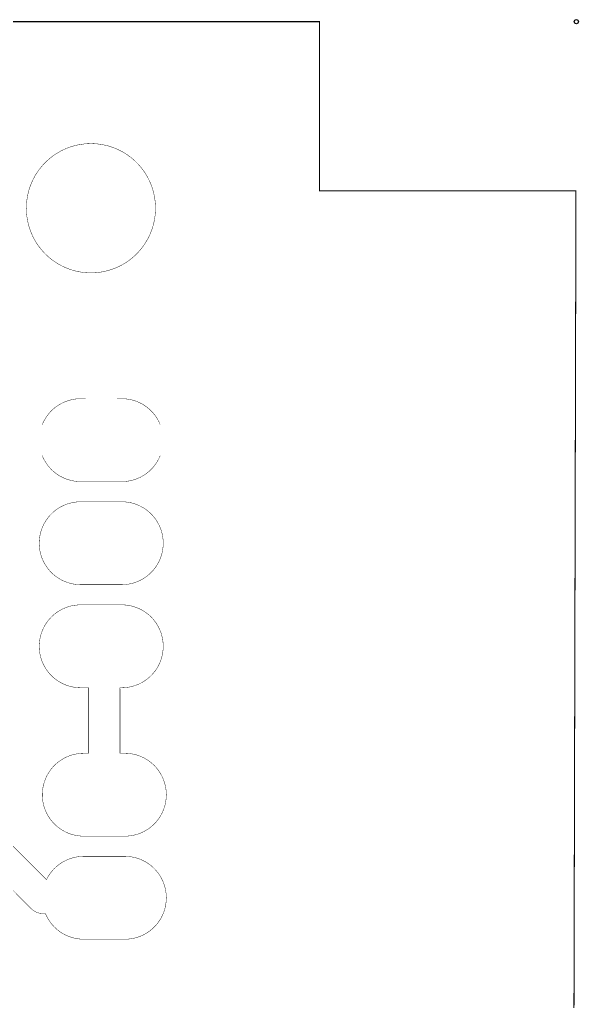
# Model space of a CAD drawing. Extents: x -0.1 to 57.3, y -0.1 to 51.1.
# Drawn here: x 43.5 to 57.29, y 26.86 to 51.05 of the extents above; entities that cross this region are included whole.
import ezdxf

# ---------------------------------------------------------------- set-up
doc = ezdxf.new("R2010")
doc.units = 0
doc.header["$MEASUREMENT"] = 0

msp = doc.modelspace()

# ---------------------------------------------------------------- linework, layer by layer
at = {"linetype": 'Continuous'}
for points, const_width in [([(0, 46.6852), (2.1844, 46.6852), (2.1844, 51.0032), (50.9016, 51.0032), (50.9016, 46.8376), (57.2262, 46.8376), (57.15, 15.2654), (57.2262, 6.35), (50.8, 6.35), (50.8, 0), (10.8204, 0), (10.922, 23.0632), (0, 23.0632), (0, 46.6852)], 0.0254), ([(46.8553, 46.3991), (46.8544, 46.3525), (46.8522, 46.3059), (46.8486, 46.2593), (46.8436, 46.2129), (46.8372, 46.1667), (46.8296, 46.1207), (46.8205, 46.0749), (46.8102, 46.0294), (46.7985, 45.9842), (46.7855, 45.9394), (46.7712, 45.895), (46.7555, 45.851), (46.7386, 45.8075), (46.7205, 45.7645), (46.7011, 45.7221), (46.6804, 45.6803), (46.6585, 45.639), (46.6355, 45.5985), (46.6112, 45.5586), (46.5858, 45.5194), (46.5593, 45.4811), (46.5316, 45.4435), (46.5029, 45.4067), (46.4731, 45.3708), (46.4423, 45.3358), (46.4104, 45.3017), (46.3776, 45.2685), (46.3438, 45.2364), (46.309, 45.2052), (46.2734, 45.175), (46.2369, 45.146), (46.1996, 45.118), (46.1614, 45.0911), (46.1225, 45.0653), (46.0829, 45.0407), (46.0425, 45.0173), (46.0015, 44.995), (45.9599, 44.974), (45.9176, 44.9542), (45.8748, 44.9356), (45.8315, 44.9183), (45.7876, 44.9023), (45.7434, 44.8875), (45.6987, 44.8741), (45.6536, 44.862), (45.6082, 44.8512), (45.5625, 44.8418), (45.5165, 44.8336), (45.4704, 44.8269), (45.424, 44.8215), (45.3775, 44.8174), (45.3309, 44.8148), (45.2843, 44.8134), (45.2376, 44.8135), (45.191, 44.8149), (45.1444, 44.8177), (45.0979, 44.8219), (45.0516, 44.8274), (45.0054, 44.8342), (44.9595, 44.8425), (44.9138, 44.852), (44.8684, 44.8629), (44.8234, 44.8751), (44.7787, 44.8887), (44.7345, 44.9035), (44.6907, 44.9196), (44.6474, 44.937), (44.6046, 44.9557), (44.5624, 44.9756), (44.5208, 44.9967), (44.4799, 45.0191), (44.4396, 45.0426), (44.4, 45.0673), (44.3611, 45.0932), (44.3231, 45.1201), (44.2858, 45.1482), (44.2494, 45.1774), (44.2138, 45.2076), (44.1791, 45.2389), (44.1454, 45.2711), (44.1127, 45.3043), (44.0809, 45.3385), (44.0501, 45.3736), (44.0204, 45.4096), (43.9917, 45.4464), (43.9642, 45.4841), (43.9377, 45.5225), (43.9124, 45.5617), (43.8883, 45.6016), (43.8653, 45.6423), (43.8435, 45.6835), (43.823, 45.7254), (43.8036, 45.7679), (43.7856, 45.8109), (43.7688, 45.8545), (43.7533, 45.8985), (43.7391, 45.9429), (43.7261, 45.9878), (43.7146, 46.033), (43.7043, 46.0785), (43.6954, 46.1243), (43.6878, 46.1703), (43.6816, 46.2166), (43.6767, 46.263), (43.6732, 46.3095), (43.6711, 46.3562), (43.6703, 46.4028), (43.6709, 46.4495), (43.6729, 46.4961), (43.6762, 46.5426), (43.6809, 46.5891), (43.6869, 46.6353), (43.6943, 46.6814), (43.7031, 46.7273), (43.7132, 46.7728), (43.7246, 46.8181), (43.7373, 46.863), (43.7514, 46.9075), (43.7667, 46.9515), (43.7834, 46.9951), (43.8013, 47.0382), (43.8204, 47.0808), (43.8408, 47.1227), (43.8624, 47.1641), (43.8852, 47.2048), (43.9093, 47.2448), (43.9344, 47.2841), (43.9607, 47.3227), (43.9881, 47.3604), (44.0167, 47.3974), (44.0462, 47.4334), (44.0769, 47.4687), (44.1085, 47.5029), (44.1412, 47.5363), (44.1748, 47.5687), (44.2093, 47.6), (44.2448, 47.6304), (44.2811, 47.6597), (44.3182, 47.6879), (44.3562, 47.7151), (44.395, 47.7411), (44.4345, 47.7659), (44.4747, 47.7896), (44.5155, 47.8121), (44.5571, 47.8334), (44.5992, 47.8535), (44.6419, 47.8723), (44.6851, 47.8898), (44.7289, 47.9061), (44.7731, 47.9211), (44.8177, 47.9348), (44.8627, 47.9472), (44.908, 47.9583), (44.9536, 47.968), (44.9995, 47.9764), (45.0457, 47.9834), (45.092, 47.9891), (45.1384, 47.9934), (45.185, 47.9964), (45.2317, 47.998), (45.2783, 47.9982), (45.325, 47.9971), (45.3716, 47.9946), (45.4181, 47.9907), (45.4644, 47.9855), (45.5106, 47.9789), (45.5566, 47.971), (45.6024, 47.9617), (45.6478, 47.9511), (45.6929, 47.9391), (45.7377, 47.9259), (45.782, 47.9113), (45.8259, 47.8954), (45.8693, 47.8783), (45.9122, 47.8599), (45.9545, 47.8402), (45.9962, 47.8194), (46.0373, 47.7973), (46.0778, 47.774), (46.1175, 47.7495), (46.1565, 47.7239), (46.1947, 47.6971), (46.2322, 47.6693), (46.2688, 47.6403), (46.3045, 47.6103), (46.3394, 47.5793), (46.3733, 47.5472), (46.4062, 47.5142), (46.4382, 47.4802), (46.4692, 47.4453), (46.4992, 47.4095), (46.528, 47.3729), (46.5558, 47.3354), (46.5825, 47.2971), (46.6081, 47.2581), (46.6324, 47.2183), (46.6557, 47.1778), (46.6777, 47.1367), (46.6985, 47.0949), (46.7181, 47.0525), (46.7364, 47.0096), (46.7534, 46.9662), (46.7692, 46.9223), (46.7837, 46.8779), (46.7969, 46.8331), (46.8088, 46.788), (46.8193, 46.7425), (46.8285, 46.6968), (46.8363, 46.6508), (46.8428, 46.6046), (46.848, 46.5582), (46.8518, 46.5117), (46.8542, 46.4651), (46.8552, 46.4184), (46.8553, 46.3991)], 0.01), ([(44.0623, 41.0736), (44.078, 41.1104), (44.0952, 41.1466), (44.1137, 41.182), (44.1336, 41.2167), (44.1549, 41.2505), (44.1775, 41.2836), (44.2013, 41.3157), (44.2264, 41.3468), (44.2527, 41.377), (44.2802, 41.406), (44.3088, 41.434), (44.3384, 41.4609), (44.3691, 41.4865), (44.4007, 41.511), (44.4333, 41.5342), (44.4668, 41.5561), (44.5011, 41.5766), (44.5362, 41.5958), (44.572, 41.6137), (44.6085, 41.6301), (44.6456, 41.645), (44.6832, 41.6585), (44.7214, 41.6705), (44.76, 41.681), (44.799, 41.69), (44.8383, 41.6975), (44.8778, 41.7034), (44.9176, 41.7077), (44.9575, 41.7105), (44.9975, 41.7117), (45.1353, 41.7118)], 0.01), ([(45.9021, 41.7118), (46.0248, 41.7116), (46.0268, 41.7118), (46.0668, 41.7109), (46.1067, 41.7085), (46.1465, 41.7045), (46.1861, 41.699), (46.2255, 41.6919), (46.2645, 41.6833), (46.3032, 41.6731), (46.3415, 41.6614), (46.3792, 41.6483), (46.4165, 41.6337), (46.4531, 41.6176), (46.4891, 41.6001), (46.5243, 41.5812), (46.5588, 41.561), (46.5925, 41.5394), (46.6253, 41.5165), (46.6572, 41.4924), (46.6881, 41.467), (46.718, 41.4404), (46.7468, 41.4127), (46.7745, 41.3839), (46.8011, 41.354), (46.8265, 41.323), (46.8506, 41.2912), (46.8735, 41.2584), (46.8951, 41.2247), (46.9153, 41.1902), (46.9342, 41.1549), (46.9517, 41.1189), (46.9678, 41.0823), (46.9702, 41.0763)], 0.01), ([(46.971, 40.3071), (46.9552, 40.2704), (46.938, 40.2342), (46.9194, 40.1988), (46.8995, 40.1642), (46.8782, 40.1303), (46.8556, 40.0973), (46.8317, 40.0652), (46.8066, 40.0341), (46.7803, 40.004), (46.7528, 39.9749), (46.7242, 39.947), (46.6945, 39.9201), (46.6638, 39.8945), (46.6321, 39.8701), (46.5995, 39.8469), (46.566, 39.8251), (46.5317, 39.8045), (46.4966, 39.7853), (46.4608, 39.7676), (46.4243, 39.7512), (46.3872, 39.7363), (46.3495, 39.7228), (46.3113, 39.7108), (46.2727, 39.7004), (46.2338, 39.6914), (46.1945, 39.684), (46.1549, 39.6781), (46.1151, 39.6738), (46.0752, 39.671), (46.0352, 39.6699), (45.0088, 39.6698), (44.9859, 39.6701), (44.946, 39.6717), (44.9061, 39.675), (44.8664, 39.6798), (44.8269, 39.6861), (44.7877, 39.694), (44.7488, 39.7035), (44.7103, 39.7144), (44.6723, 39.7268), (44.6348, 39.7408), (44.5979, 39.7561), (44.5616, 39.7729), (44.526, 39.7912), (44.4911, 39.8108), (44.4571, 39.8317), (44.4238, 39.854), (44.3915, 39.8775), (44.3601, 39.9023), (44.3298, 39.9283), (44.3004, 39.9555), (44.2722, 39.9838), (44.245, 40.0132), (44.2191, 40.0437), (44.1943, 40.0751), (44.1708, 40.1075), (44.1486, 40.1407), (44.1278, 40.1748), (44.1082, 40.2098), (44.0901, 40.2454), (44.0733, 40.2817), (44.063, 40.3061)], 0.01), ([(45.0086, 37.1298), (44.9726, 37.1304), (44.9327, 37.1326), (44.8928, 37.1364), (44.8532, 37.1417), (44.8138, 37.1486), (44.7747, 37.157), (44.7359, 37.1669), (44.6976, 37.1784), (44.6598, 37.1913), (44.6225, 37.2057), (44.5857, 37.2216), (44.5497, 37.2389), (44.5143, 37.2575), (44.4797, 37.2776), (44.4459, 37.299), (44.413, 37.3217), (44.3809, 37.3457), (44.3499, 37.3709), (44.3199, 37.3973), (44.2909, 37.4248), (44.263, 37.4535), (44.2362, 37.4833), (44.2107, 37.514), (44.1864, 37.5458), (44.1633, 37.5785), (44.1415, 37.612), (44.1211, 37.6464), (44.102, 37.6816), (44.0843, 37.7174), (44.0681, 37.754), (44.0533, 37.7911), (44.0399, 37.8288), (44.028, 37.867), (44.0177, 37.9057), (44.0088, 37.9447), (44.0015, 37.984), (43.9958, 38.0236), (43.9916, 38.0633), (43.9889, 38.1033), (43.9878, 38.1432), (43.9883, 38.1832), (43.9904, 38.2232), (43.994, 38.263), (43.9992, 38.3027), (44.0059, 38.3421), (44.0141, 38.3812), (44.0239, 38.42), (44.0352, 38.4584), (44.048, 38.4963), (44.0623, 38.5336), (44.078, 38.5704), (44.0952, 38.6066), (44.1137, 38.642), (44.1336, 38.6767), (44.1549, 38.7105), (44.1775, 38.7436), (44.2013, 38.7757), (44.2264, 38.8068), (44.2527, 38.837), (44.2802, 38.866), (44.3088, 38.894), (44.3384, 38.9209), (44.3691, 38.9465), (44.4007, 38.971), (44.4333, 38.9942), (44.4668, 39.0161), (44.5011, 39.0366), (44.5362, 39.0558), (44.572, 39.0737), (44.6085, 39.0901), (44.6456, 39.105), (44.6832, 39.1185), (44.7214, 39.1305), (44.76, 39.141), (44.799, 39.15), (44.8383, 39.1575), (44.8778, 39.1634), (44.9176, 39.1677), (44.9575, 39.1705), (44.9975, 39.1717), (46.0248, 39.1718), (46.0468, 39.1716), (46.0867, 39.1699), (46.1266, 39.1667), (46.1663, 39.1619), (46.2058, 39.1556), (46.245, 39.1478), (46.2839, 39.1384), (46.3224, 39.1275), (46.3604, 39.1151), (46.3979, 39.1012), (46.4349, 39.0858), (46.4712, 39.0691), (46.5068, 39.0509), (46.5417, 39.0313), (46.5758, 39.0104), (46.609, 38.9881), (46.6414, 38.9646), (46.6728, 38.9398), (46.7032, 38.9139), (46.7325, 38.8867), (46.7608, 38.8584), (46.788, 38.829), (46.814, 38.7986), (46.8387, 38.7672), (46.8622, 38.7349), (46.8845, 38.7016), (46.9054, 38.6675), (46.925, 38.6326), (46.9431, 38.597), (46.9599, 38.5607), (46.9752, 38.5238), (46.9891, 38.4863), (47.0015, 38.4482), (47.0124, 38.4097), (47.0218, 38.3709), (47.0297, 38.3316), (47.036, 38.2921), (47.0407, 38.2524), (47.0439, 38.2126), (47.0456, 38.1726), (47.0457, 38.1375), (47.0444, 38.0975), (47.0415, 38.0576), (47.0371, 38.0178), (47.0311, 37.9783), (47.0236, 37.939), (47.0145, 37.9001), (47.004, 37.8615), (46.9919, 37.8234), (46.9783, 37.7857), (46.9633, 37.7487), (46.9468, 37.7122), (46.9289, 37.6764), (46.9096, 37.6414), (46.889, 37.6071), (46.8671, 37.5737), (46.8438, 37.5411), (46.8193, 37.5095), (46.7936, 37.4789), (46.7667, 37.4493), (46.7386, 37.4208), (46.7095, 37.3934), (46.6793, 37.3672), (46.6481, 37.3421), (46.6159, 37.3183), (46.5829, 37.2958), (46.549, 37.2746), (46.5142, 37.2548), (46.4788, 37.2363), (46.4426, 37.2192), (46.4058, 37.2036), (46.3684, 37.1894), (46.3305, 37.1766), (46.2921, 37.1654), (46.2533, 37.1557), (46.2141, 37.1475), (46.1747, 37.1409), (46.135, 37.1358), (46.0952, 37.1322), (46.0552, 37.1303), (46.0181, 37.1298), (45.0088, 37.13)], 0.01), ([(45.0848, 30.9322), (45.0488, 30.9328), (45.0089, 30.935), (44.969, 30.9388), (44.9294, 30.9441), (44.89, 30.951), (44.8509, 30.9594), (44.8121, 30.9693), (44.7738, 30.9808), (44.736, 30.9937), (44.6987, 31.0081), (44.6619, 31.024), (44.6259, 31.0413), (44.5905, 31.0599), (44.5559, 31.08), (44.5221, 31.1014), (44.4892, 31.1241), (44.4571, 31.1481), (44.4261, 31.1733), (44.3961, 31.1997), (44.3671, 31.2272), (44.3392, 31.2559), (44.3124, 31.2857), (44.2869, 31.3164), (44.2626, 31.3482), (44.2395, 31.3809), (44.2177, 31.4144), (44.1973, 31.4488), (44.1782, 31.484), (44.1605, 31.5198), (44.1443, 31.5564), (44.1295, 31.5935), (44.1161, 31.6312), (44.1042, 31.6694), (44.0939, 31.7081), (44.085, 31.7471), (44.0777, 31.7864), (44.072, 31.826), (44.0678, 31.8657), (44.0651, 31.9057), (44.064, 31.9456), (44.0645, 31.9856), (44.0666, 32.0256), (44.0702, 32.0654), (44.0754, 32.1051), (44.0821, 32.1445), (44.0903, 32.1836), (44.1001, 32.2224), (44.1114, 32.2608), (44.1242, 32.2987), (44.1385, 32.336), (44.1542, 32.3728), (44.1714, 32.409), (44.1899, 32.4444), (44.2098, 32.4791), (44.2311, 32.5129), (44.2537, 32.546), (44.2775, 32.5781), (44.3026, 32.6092), (44.3289, 32.6394), (44.3564, 32.6684), (44.385, 32.6964), (44.4146, 32.7233), (44.4453, 32.7489), (44.4769, 32.7734), (44.5095, 32.7966), (44.543, 32.8185), (44.5773, 32.839), (44.6124, 32.8582), (44.6482, 32.8761), (44.6847, 32.8925), (44.7218, 32.9074), (44.7594, 32.9209), (44.7976, 32.9329), (44.8362, 32.9434), (44.8752, 32.9524), (44.9145, 32.9599), (44.954, 32.9658), (44.9938, 32.9701), (45.0337, 32.9729), (45.0737, 32.9741), (45.2073, 32.9742), (45.207, 32.9932), (45.207, 34.5897), (45.1515, 34.5898), (45.0088, 34.59), (44.9926, 34.5899), (44.9526, 34.5913), (44.9127, 34.5943), (44.873, 34.5989), (44.8335, 34.605), (44.7942, 34.6126), (44.7553, 34.6218), (44.7167, 34.6325), (44.6786, 34.6447), (44.641, 34.6583), (44.604, 34.6735), (44.5676, 34.69), (44.5319, 34.708), (44.4969, 34.7274), (44.4627, 34.7481), (44.4293, 34.7702), (44.3968, 34.7935), (44.3653, 34.8181), (44.3347, 34.8439), (44.3052, 34.8709), (44.2768, 34.899), (44.2495, 34.9283), (44.2233, 34.9585), (44.1984, 34.9898), (44.1747, 35.022), (44.1523, 35.0551), (44.1311, 35.0891), (44.1114, 35.1239), (44.093, 35.1594), (44.076, 35.1956), (44.0605, 35.2325), (44.0464, 35.2699), (44.0338, 35.3079), (44.0227, 35.3463), (44.0131, 35.3851), (44.005, 35.4243), (43.9984, 35.4637), (43.9935, 35.5034), (43.99, 35.5433), (43.9882, 35.5832), (43.9879, 35.6232), (43.9891, 35.6632), (43.992, 35.7031), (43.9964, 35.7429), (44.0023, 35.7824), (44.0098, 35.8217), (44.0188, 35.8607), (44.0294, 35.8993), (44.0414, 35.9374), (44.055, 35.975), (44.07, 36.0121), (44.0864, 36.0486), (44.1043, 36.0844), (44.1235, 36.1194), (44.1441, 36.1537), (44.166, 36.1872), (44.1893, 36.2197), (44.2137, 36.2514), (44.2394, 36.282), (44.2663, 36.3116), (44.2943, 36.3402), (44.3235, 36.3676), (44.3536, 36.3939), (44.3848, 36.4189), (44.4169, 36.4427), (44.45, 36.4653), (44.4839, 36.4865), (44.5186, 36.5064), (44.554, 36.5249), (44.5902, 36.542), (44.627, 36.5577), (44.6643, 36.5719), (44.7023, 36.5847), (44.7406, 36.596), (44.7794, 36.6057), (44.8186, 36.6139), (44.858, 36.6206), (44.8977, 36.6257), (44.9375, 36.6293), (44.9775, 36.6313), (45.0088, 36.6318), (46.0248, 36.6316), (46.0401, 36.6317), (46.0801, 36.6303), (46.12, 36.6274), (46.1597, 36.6228), (46.1993, 36.6168), (46.2385, 36.6092), (46.2775, 36.6), (46.316, 36.5894), (46.3541, 36.5772), (46.3917, 36.5636), (46.4288, 36.5485), (46.4652, 36.5319), (46.5009, 36.514), (46.5359, 36.4947), (46.5702, 36.474), (46.6035, 36.4519), (46.636, 36.4286), (46.6676, 36.404), (46.6982, 36.3783), (46.7277, 36.3513), (46.7562, 36.3232), (46.7835, 36.294), (46.8097, 36.2638), (46.8347, 36.2325), (46.8584, 36.2003), (46.8809, 36.1672), (46.902, 36.1333), (46.9218, 36.0985), (46.9402, 36.063), (46.9572, 36.0268), (46.9728, 35.99), (46.9869, 35.9525), (46.9996, 35.9146), (47.0107, 35.8762), (47.0203, 35.8374), (47.0285, 35.7982), (47.035, 35.7587), (47.04, 35.7191), (47.0435, 35.6792), (47.0454, 35.6393), (47.0458, 35.6041), (47.0447, 35.5641), (47.0421, 35.5242), (47.038, 35.4845), (47.0322, 35.4449), (47.025, 35.4055), (47.0161, 35.3665), (47.0058, 35.3279), (46.994, 35.2897), (46.9807, 35.252), (46.9659, 35.2148), (46.9496, 35.1782), (46.932, 35.1424), (46.9129, 35.1072), (46.8925, 35.0728), (46.8708, 35.0392), (46.8478, 35.0065), (46.8235, 34.9747), (46.7979, 34.9439), (46.7712, 34.9142), (46.7434, 34.8855), (46.7144, 34.8579), (46.6844, 34.8315), (46.6534, 34.8062), (46.6214, 34.7822), (46.5885, 34.7595), (46.5547, 34.7381), (46.5201, 34.718), (46.4847, 34.6993), (46.4487, 34.6819), (46.412, 34.6661), (46.3747, 34.6516), (46.3368, 34.6387), (46.2985, 34.6272), (46.2598, 34.6172), (46.2207, 34.6088), (46.1813, 34.6019), (46.1417, 34.5965), (46.1018, 34.5927), (46.0619, 34.5905), (46.0248, 34.5898), (45.9788, 34.5898), (45.979, 34.5575), (45.979, 32.9743), (46.0717, 32.9742), (46.101, 32.974), (46.1163, 32.9741), (46.1563, 32.9727), (46.1962, 32.9698), (46.2359, 32.9652), (46.2755, 32.9592), (46.3147, 32.9516), (46.3537, 32.9424), (46.3922, 32.9318), (46.4303, 32.9196), (46.4679, 32.906), (46.505, 32.8909), (46.5414, 32.8743), (46.5771, 32.8564), (46.6121, 32.8371), (46.6464, 32.8164), (46.6797, 32.7943), (46.7122, 32.771), (46.7438, 32.7464), (46.7744, 32.7207), (46.8039, 32.6937), (46.8324, 32.6656), (46.8597, 32.6364), (46.8859, 32.6062), (46.9109, 32.5749), (46.9346, 32.5427), (46.9571, 32.5096), (46.9782, 32.4757), (46.998, 32.4409), (47.0164, 32.4054), (47.0334, 32.3692), (47.049, 32.3324), (47.0631, 32.2949), (47.0758, 32.257), (47.0869, 32.2186), (47.0965, 32.1798), (47.1047, 32.1406), (47.1112, 32.1011), (47.1162, 32.0615), (47.1197, 32.0216), (47.1216, 31.9817), (47.122, 31.9465), (47.1209, 31.9065), (47.1183, 31.8666), (47.1142, 31.8269), (47.1084, 31.7873), (47.1012, 31.7479), (47.0923, 31.7089), (47.082, 31.6703), (47.0702, 31.6321), (47.0569, 31.5944), (47.0421, 31.5572), (47.0258, 31.5206), (47.0082, 31.4848), (46.9891, 31.4496), (46.9687, 31.4152), (46.947, 31.3816), (46.924, 31.3489), (46.8997, 31.3171), (46.8741, 31.2863), (46.8474, 31.2566), (46.8196, 31.2279), (46.7906, 31.2003), (46.7606, 31.1739), (46.7296, 31.1486), (46.6976, 31.1246), (46.6647, 31.1019), (46.6309, 31.0805), (46.5963, 31.0604), (46.5609, 31.0417), (46.5249, 31.0243), (46.4882, 31.0085), (46.4509, 30.994), (46.413, 30.9811), (46.3747, 30.9696), (46.336, 30.9596), (46.2969, 30.9512), (46.2575, 30.9443), (46.2179, 30.9389), (46.178, 30.9351), (46.1381, 30.9329), (46.101, 30.9322), (45.085, 30.9324)], 0.01), ([(43.2105, 30.8176), (44.1673, 29.8608), (44.1867, 29.8985), (44.2064, 29.9333), (44.2275, 29.9674), (44.2498, 30.0005), (44.2735, 30.0328), (44.2984, 30.0641), (44.3245, 30.0944), (44.3517, 30.1237), (44.3801, 30.1518), (44.4096, 30.1789), (44.4401, 30.2047), (44.4716, 30.2294), (44.504, 30.2528), (44.5374, 30.2749), (44.5715, 30.2957), (44.6065, 30.3151), (44.6422, 30.3332), (44.6786, 30.3498), (44.7156, 30.365), (44.7531, 30.3788), (44.7912, 30.391), (44.8297, 30.4018), (44.8686, 30.411), (44.9079, 30.4187), (44.9474, 30.4249), (44.9871, 30.4295), (45.027, 30.4326), (45.067, 30.434), (45.1583, 30.4342), (46.101, 30.434), (46.1163, 30.4341), (46.1563, 30.4327), (46.1962, 30.4298), (46.2359, 30.4252), (46.2755, 30.4192), (46.3147, 30.4116), (46.3537, 30.4024), (46.3922, 30.3918), (46.4303, 30.3796), (46.4679, 30.366), (46.505, 30.3509), (46.5414, 30.3343), (46.5771, 30.3164), (46.6121, 30.2971), (46.6464, 30.2764), (46.6797, 30.2543), (46.7122, 30.231), (46.7438, 30.2064), (46.7744, 30.1807), (46.8039, 30.1537), (46.8324, 30.1256), (46.8597, 30.0964), (46.8859, 30.0662), (46.9109, 30.0349), (46.9346, 30.0027), (46.9571, 29.9696), (46.9782, 29.9357), (46.998, 29.9009), (47.0164, 29.8654), (47.0334, 29.8292), (47.049, 29.7924), (47.0631, 29.7549), (47.0758, 29.717), (47.0869, 29.6786), (47.0965, 29.6398), (47.1047, 29.6006), (47.1112, 29.5611), (47.1162, 29.5215), (47.1197, 29.4816), (47.1216, 29.4417), (47.122, 29.4065), (47.1209, 29.3665), (47.1183, 29.3266), (47.1142, 29.2869), (47.1084, 29.2473), (47.1012, 29.2079), (47.0923, 29.1689), (47.082, 29.1303), (47.0702, 29.0921), (47.0569, 29.0544), (47.0421, 29.0172), (47.0258, 28.9806), (47.0082, 28.9448), (46.9891, 28.9096), (46.9687, 28.8752), (46.947, 28.8416), (46.924, 28.8089), (46.8997, 28.7771), (46.8741, 28.7463), (46.8474, 28.7166), (46.8196, 28.6879), (46.7906, 28.6603), (46.7606, 28.6339), (46.7296, 28.6086), (46.6976, 28.5846), (46.6647, 28.5619), (46.6309, 28.5405), (46.5963, 28.5204), (46.5609, 28.5017), (46.5249, 28.4843), (46.4882, 28.4685), (46.4509, 28.454), (46.413, 28.4411), (46.3747, 28.4296), (46.336, 28.4196), (46.2969, 28.4112), (46.2575, 28.4043), (46.2179, 28.3989), (46.178, 28.3951), (46.1381, 28.3929), (46.101, 28.3922), (45.085, 28.3924), (45.0688, 28.3923), (45.0288, 28.3937), (44.9889, 28.3967), (44.9492, 28.4013), (44.9097, 28.4074), (44.8704, 28.415), (44.8315, 28.4242), (44.7929, 28.4349), (44.7548, 28.4471), (44.7172, 28.4607), (44.6802, 28.4759), (44.6438, 28.4924), (44.6081, 28.5104), (44.5731, 28.5298), (44.5389, 28.5505), (44.5055, 28.5726), (44.473, 28.5959), (44.4415, 28.6205), (44.4109, 28.6463), (44.3814, 28.6733), (44.353, 28.7014), (44.3257, 28.7307), (44.2995, 28.7609), (44.2746, 28.7922), (44.2509, 28.8244), (44.2285, 28.8575), (44.2073, 28.8915), (44.1876, 28.9263), (44.1692, 28.9618), (44.1522, 28.998), (44.1397, 29.0272), (44.0557, 29.0274), (44.0357, 29.0286), (44.0158, 29.0309), (43.9961, 29.0341), (43.9766, 29.0384), (43.9573, 29.0437), (43.9383, 29.05), (43.9197, 29.0573), (43.9014, 29.0655), (43.8836, 29.0746), (43.8664, 29.0847), (43.8496, 29.0956), (43.8335, 29.1074), (43.8179, 29.12), (43.8031, 29.1334), (43.7851, 29.1517), (43.7866, 29.1497), (42.5422, 30.3944)], 0.01), ([(44.0849, 29.0275), (44.0652, 29.0272), (44.0452, 29.0279), (44.0253, 29.0297), (44.0054, 29.0325), (43.9858, 29.0363), (43.9664, 29.0411), (43.9473, 29.0469), (43.9285, 29.0537), (43.91, 29.0615), (43.892, 29.0702), (43.8745, 29.0798), (43.8575, 29.0903), (43.8411, 29.1017), (43.8252, 29.1139), (43.8101, 29.1269), (43.7913, 29.145), (43.7866, 29.1497)], 0.01)]:
    msp.add_lwpolyline(points, dxfattribs=dict(at, const_width=const_width))
msp.add_circle((57.2363, 51.0032), 0.05)

doc.saveas('drawing.dxf')
